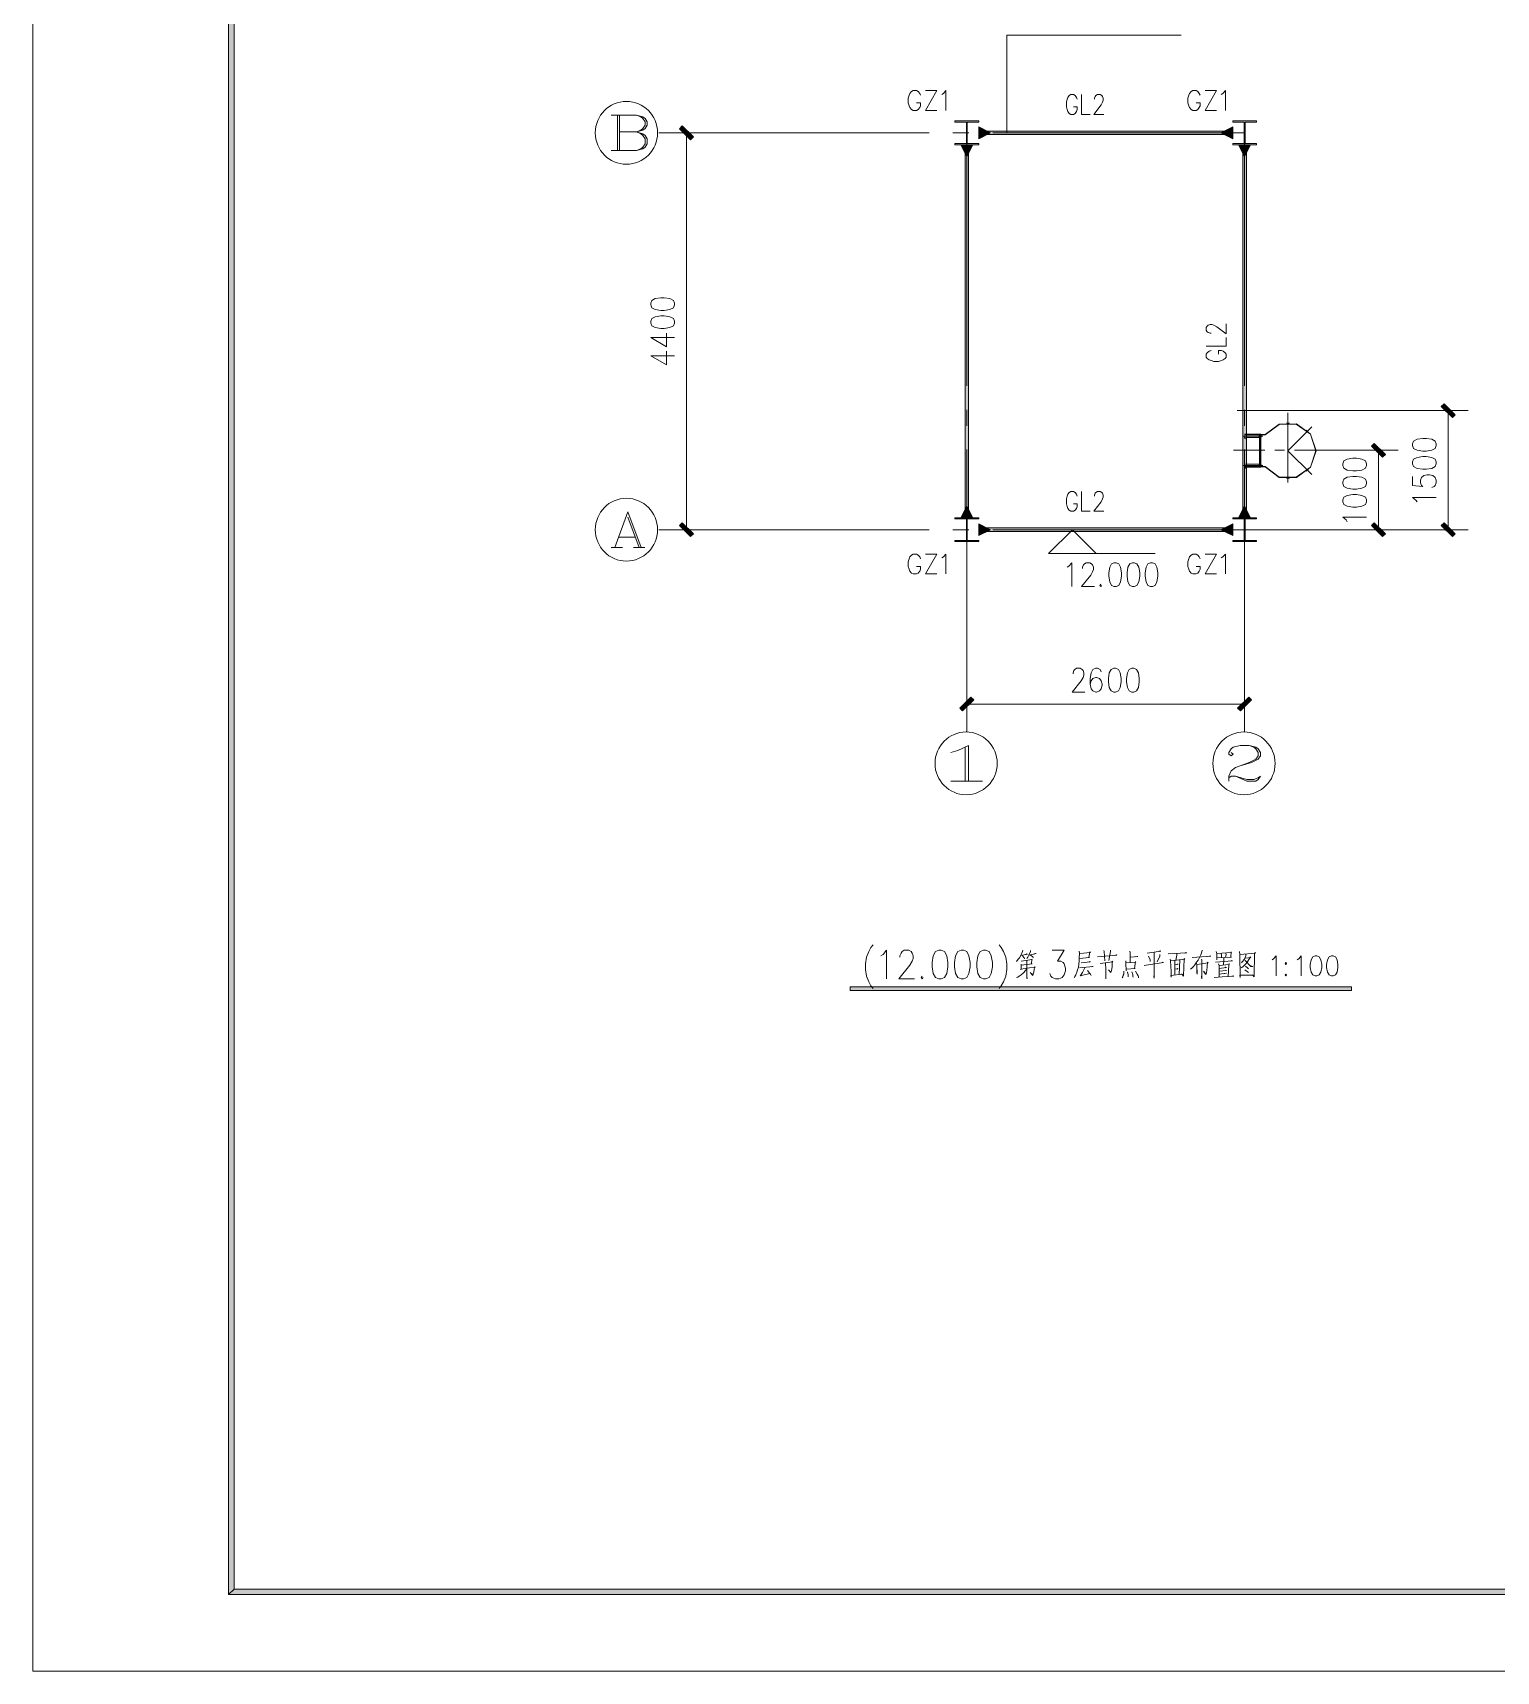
# Model space of a CAD drawing. Header units: millimetres. Extents: x 0 to 586, y 0 to 414.
# Drawn here: x 0 to 181.8, y 0 to 203.5 of the extents above; entities that cross this region are included whole.
import ezdxf

# ---------------------------------------------------------------- set-up
doc = ezdxf.new("R2010")
doc.units = ezdxf.units.MM

msp = doc.modelspace()

# ---------------------------------------------------------------- hatches: boundary and pattern name
h = msp.add_hatch(color=0)
h.dxf.hatch_style = 2
h.paths.add_polyline_path([(24.302861, 404.569083), (24.994306, 403.877639), (24.994306, 10.205861), (24.302861, 9.514417)])
h = msp.add_hatch(color=0)
h.dxf.hatch_style = 2
h.paths.add_polyline_path([(82.045528, 190.581139), (81.696278, 190.231889), (80.316917, 191.61125), (80.662639, 191.9605)])
h = msp.add_hatch(color=0)
h.dxf.hatch_style = 2
h.paths.add_polyline_path([(117.478528, 191.8335), (117.478528, 190.355361), (118.956667, 191.096194)])
h = msp.add_hatch(color=0)
h.dxf.hatch_style = 2
h.paths.add_polyline_path([(117.478528, 190.873944), (117.478528, 191.318444), (149.027444, 191.318444), (149.027444, 190.873944)])
h = msp.add_hatch(color=0)
h.dxf.hatch_style = 2
h.paths.add_polyline_path([(149.027444, 190.355361), (149.027444, 191.8335), (147.549306, 191.096194)])
h = msp.add_hatch(color=0)
h.dxf.hatch_style = 2
h.paths.add_polyline_path([(116.737694, 189.618056), (115.259556, 189.618056), (115.996861, 188.136389)])
h = msp.add_hatch(color=0)
h.dxf.hatch_style = 2
h.paths.add_polyline_path([(116.219111, 143.277167), (115.778139, 143.277167), (115.778139, 189.618056), (116.219111, 189.618056)])
h = msp.add_hatch(color=0)
h.dxf.hatch_style = 2
h.paths.add_polyline_path([(151.246417, 189.618056), (149.76475, 189.618056), (150.505583, 188.136389)])
h = msp.add_hatch(color=0)
h.dxf.hatch_style = 2
h.paths.add_polyline_path([(150.727833, 143.277167), (150.283333, 143.277167), (150.283333, 189.618056), (150.727833, 189.618056)])
h = msp.add_hatch(color=0)
h.dxf.hatch_style = 2
h.paths.add_polyline_path([(176.657, 156.072417), (176.311278, 155.723167), (174.928389, 157.106056), (175.277639, 157.451778)])
h = msp.add_hatch(color=0)
h.dxf.hatch_style = 2
h.paths.add_polyline_path([(166.260639, 152.174222), (166.609889, 152.523472), (167.98925, 151.144111), (167.643528, 150.794861)])
h = msp.add_hatch(color=0)
h.dxf.hatch_style = 2
h.paths.add_polyline_path([(115.259556, 143.277167), (116.737694, 143.277167), (115.996861, 144.758833)])
h = msp.add_hatch(color=0)
h.dxf.hatch_style = 2
h.paths.add_polyline_path([(149.76475, 143.277167), (151.246417, 143.277167), (150.505583, 144.758833)])
h = msp.add_hatch(color=0)
h.dxf.hatch_style = 2
h.paths.add_polyline_path([(80.316917, 142.314083), (80.662639, 142.663333), (82.045528, 141.283972), (81.696278, 140.934722)])
h = msp.add_hatch(color=0)
h.dxf.hatch_style = 2
h.paths.add_polyline_path([(117.478528, 142.539861), (117.478528, 141.061722), (118.956667, 141.799028)])
h = msp.add_hatch(color=0)
h.dxf.hatch_style = 2
h.paths.add_polyline_path([(149.027444, 141.061722), (149.027444, 142.539861), (147.549306, 141.799028)])
h = msp.add_hatch(color=0)
h.dxf.hatch_style = 2
h.paths.add_polyline_path([(167.98925, 141.283972), (167.643528, 140.934722), (166.260639, 142.314083), (166.609889, 142.663333)])
h = msp.add_hatch(color=0)
h.dxf.hatch_style = 2
h.paths.add_polyline_path([(174.928389, 142.314083), (175.277639, 142.663333), (176.657, 141.283972), (176.311278, 140.934722)])
h = msp.add_hatch(color=0)
h.dxf.hatch_style = 2
h.paths.add_polyline_path([(117.478528, 141.576778), (117.478528, 142.021278), (149.027444, 142.021278), (149.027444, 141.576778)])
h = msp.add_hatch(color=0)
h.dxf.hatch_style = 2
h.paths.add_polyline_path([(116.515444, 121.009833), (116.861167, 120.660583), (115.481806, 119.281222), (115.132556, 119.626944)])
h = msp.add_hatch(color=0)
h.dxf.hatch_style = 2
h.paths.add_polyline_path([(149.990528, 119.281222), (149.641278, 119.626944), (151.020639, 121.009833), (151.369889, 120.660583)])
h = msp.add_hatch(color=0)
h.dxf.hatch_style = 2
h.paths.add_polyline_path([(101.50475, 84.578472), (101.50475, 85.022972), (163.762972, 85.022972), (163.762972, 84.578472)])
h = msp.add_hatch(color=0)
h.dxf.hatch_style = 2
h.paths.add_polyline_path([(24.302861, 9.514417), (24.994306, 10.205861), (575.429944, 10.205861), (576.117861, 9.514417)])

# ---------------------------------------------------------------- linework, layer by layer
at = {"color": 0, "lineweight": 0}
for points in [[(0, 0), (585.632278, 0), (585.632278, 414.0835), (0, 414.0835)], [(24.302861, 404.569083), (24.994306, 403.877639), (24.994306, 10.205861), (24.302861, 9.514417)], [(82.045528, 190.581139), (81.696278, 190.231889), (80.316917, 191.61125), (80.662639, 191.9605)], [(117.478528, 191.8335), (117.478528, 190.355361), (118.956667, 191.096194)], [(117.478528, 190.873944), (117.478528, 191.318444), (149.027444, 191.318444), (149.027444, 190.873944)], [(149.027444, 190.355361), (149.027444, 191.8335), (147.549306, 191.096194)], [(116.737694, 189.618056), (115.259556, 189.618056), (115.996861, 188.136389)], [(116.219111, 143.277167), (115.778139, 143.277167), (115.778139, 189.618056), (116.219111, 189.618056)], [(151.246417, 189.618056), (149.76475, 189.618056), (150.505583, 188.136389)], [(150.727833, 143.277167), (150.283333, 143.277167), (150.283333, 189.618056), (150.727833, 189.618056)], [(76.743278, 169.714333), (76.884389, 169.375667), (77.307722, 169.153417), (78.00975, 169.040528), (78.433083, 169.040528), (79.138639, 169.153417), (79.558444, 169.375667), (79.699556, 169.714333), (79.699556, 169.940111), (79.558444, 170.278778), (79.138639, 170.504556), (78.433083, 170.617444), (78.00975, 170.617444), (77.307722, 170.504556), (76.884389, 170.278778), (76.743278, 169.940111)], [(76.743278, 167.460083), (76.884389, 167.124944), (77.307722, 166.899167), (78.00975, 166.786278), (78.433083, 166.786278), (79.138639, 166.899167), (79.558444, 167.124944), (79.699556, 167.460083), (79.699556, 167.685861), (79.558444, 168.024528), (79.138639, 168.250306), (78.433083, 168.363194), (78.00975, 168.363194), (77.307722, 168.250306), (76.884389, 168.024528), (76.743278, 167.685861)], [(176.657, 156.072417), (176.311278, 155.723167), (174.928389, 157.106056), (175.277639, 157.451778)], [(150.470306, 153.246667), (150.516167, 153.359556), (150.629056, 153.405417), (150.738417, 153.359556), (150.784278, 153.246667), (150.738417, 153.133778), (150.629056, 153.087917), (150.516167, 153.133778)], [(152.283583, 153.419528), (152.329444, 153.532417), (152.442333, 153.578278), (152.551694, 153.532417), (152.597556, 153.419528), (152.551694, 153.310167), (152.442333, 153.264306), (152.329444, 153.310167)], [(171.358278, 152.237722), (171.499389, 151.899056), (171.919194, 151.673278), (172.62475, 151.560389), (173.048083, 151.560389), (173.750111, 151.673278), (174.173444, 151.899056), (174.314556, 152.237722), (174.314556, 152.4635), (174.173444, 152.798639), (173.750111, 153.024417), (173.048083, 153.137306), (172.62475, 153.137306), (171.919194, 153.024417), (171.499389, 152.798639), (171.358278, 152.4635)], [(162.690528, 149.771806), (162.831639, 149.433139), (163.251444, 149.207361), (163.957, 149.094472), (164.380333, 149.094472), (165.082361, 149.207361), (165.505694, 149.433139), (165.646806, 149.771806), (165.646806, 149.997583), (165.505694, 150.33625), (165.082361, 150.562028), (164.380333, 150.671389), (163.957, 150.671389), (163.251444, 150.562028), (162.831639, 150.33625), (162.690528, 149.997583)], [(166.260639, 152.174222), (166.609889, 152.523472), (167.98925, 151.144111), (167.643528, 150.794861)], [(171.358278, 149.983472), (171.499389, 149.644806), (171.919194, 149.419028), (172.62475, 149.306139), (173.048083, 149.306139), (173.750111, 149.419028), (174.173444, 149.644806), (174.314556, 149.983472), (174.314556, 150.20925), (174.173444, 150.547917), (173.750111, 150.770167), (173.048083, 150.883056), (172.62475, 150.883056), (171.919194, 150.770167), (171.499389, 150.547917), (171.358278, 150.20925)], [(150.470306, 149.620111), (150.516167, 149.729472), (150.629056, 149.775333), (150.738417, 149.729472), (150.784278, 149.620111), (150.738417, 149.507222), (150.629056, 149.461361), (150.516167, 149.507222)], [(152.283583, 149.792972), (152.329444, 149.902333), (152.442333, 149.951722), (152.551694, 149.902333), (152.597556, 149.792972), (152.551694, 149.680083), (152.442333, 149.634222), (152.329444, 149.680083)], [(162.690528, 147.517556), (162.831639, 147.178889), (163.251444, 146.953111), (163.957, 146.84375), (164.380333, 146.84375), (165.082361, 146.953111), (165.505694, 147.178889), (165.646806, 147.517556), (165.646806, 147.743333), (165.505694, 148.082), (165.082361, 148.307778), (164.380333, 148.420667), (163.957, 148.420667), (163.251444, 148.307778), (162.831639, 148.082), (162.690528, 147.743333)], [(115.259556, 143.277167), (116.737694, 143.277167), (115.996861, 144.758833)], [(149.76475, 143.277167), (151.246417, 143.277167), (150.505583, 144.758833)], [(162.690528, 145.263306), (162.831639, 144.928167), (163.251444, 144.702389), (163.957, 144.5895), (164.380333, 144.5895), (165.082361, 144.702389), (165.505694, 144.928167), (165.646806, 145.263306), (165.646806, 145.489083), (165.505694, 145.82775), (165.082361, 146.053528), (164.380333, 146.166417), (163.957, 146.166417), (163.251444, 146.053528), (162.831639, 145.82775), (162.690528, 145.489083)], [(80.316917, 142.314083), (80.662639, 142.663333), (82.045528, 141.283972), (81.696278, 140.934722)], [(117.478528, 142.539861), (117.478528, 141.061722), (118.956667, 141.799028)], [(149.027444, 141.061722), (149.027444, 142.539861), (147.549306, 141.799028)], [(167.98925, 141.283972), (167.643528, 140.934722), (166.260639, 142.314083), (166.609889, 142.663333)], [(174.928389, 142.314083), (175.277639, 142.663333), (176.657, 141.283972), (176.311278, 140.934722)], [(117.478528, 141.576778), (117.478528, 142.021278), (149.027444, 142.021278), (149.027444, 141.576778)], [(134.323667, 137.69975), (133.985, 137.558639), (133.759222, 137.135306), (133.646333, 136.42975), (133.646333, 136.009944), (133.759222, 135.304389), (133.985, 134.881056), (134.323667, 134.739944), (134.549444, 134.739944), (134.888111, 134.881056), (135.110361, 135.304389), (135.22325, 136.009944), (135.22325, 136.42975), (135.110361, 137.135306), (134.888111, 137.558639), (134.549444, 137.69975)], [(136.577917, 137.69975), (136.23925, 137.558639), (136.013472, 137.135306), (135.900583, 136.42975), (135.900583, 136.009944), (136.013472, 135.304389), (136.23925, 134.881056), (136.577917, 134.739944), (136.803694, 134.739944), (137.138833, 134.881056), (137.364611, 135.304389), (137.4775, 136.009944), (137.4775, 136.42975), (137.364611, 137.135306), (137.138833, 137.558639), (136.803694, 137.69975)], [(138.828639, 137.69975), (138.4935, 137.558639), (138.267722, 137.135306), (138.154833, 136.42975), (138.154833, 136.009944), (138.267722, 135.304389), (138.4935, 134.881056), (138.828639, 134.739944), (139.054417, 134.739944), (139.393083, 134.881056), (139.618861, 135.304389), (139.73175, 136.009944), (139.73175, 136.42975), (139.618861, 137.135306), (139.393083, 137.558639), (139.054417, 137.69975)], [(134.267222, 124.579944), (133.928556, 124.438833), (133.702778, 124.019028), (133.589889, 123.313472), (133.589889, 122.890139), (133.702778, 122.188111), (133.928556, 121.764778), (134.267222, 121.623667), (134.489472, 121.623667), (134.828139, 121.764778), (135.053917, 122.188111), (135.166806, 122.890139), (135.166806, 123.313472), (135.053917, 124.019028), (134.828139, 124.438833), (134.489472, 124.579944)], [(136.517944, 124.579944), (136.182806, 124.438833), (135.957028, 124.019028), (135.844139, 123.313472), (135.844139, 122.890139), (135.957028, 122.188111), (136.182806, 121.764778), (136.517944, 121.623667), (136.743722, 121.623667), (137.082389, 121.764778), (137.308167, 122.188111), (137.421056, 122.890139), (137.421056, 123.313472), (137.308167, 124.019028), (137.082389, 124.438833), (136.743722, 124.579944)], [(116.515444, 121.009833), (116.861167, 120.660583), (115.481806, 119.281222), (115.132556, 119.626944)], [(149.990528, 119.281222), (149.641278, 119.626944), (151.020639, 121.009833), (151.369889, 120.660583)], [(112.532583, 89.552639), (112.119833, 89.383306), (111.841139, 88.871778), (111.703556, 88.025111), (111.703556, 87.517111), (111.841139, 86.666917), (112.119833, 86.158917), (112.532583, 85.989583), (112.811278, 85.989583), (113.224028, 86.158917), (113.502722, 86.666917), (113.640306, 87.517111), (113.640306, 88.025111), (113.502722, 88.871778), (113.224028, 89.383306), (112.811278, 89.552639)], [(115.301889, 89.552639), (114.885611, 89.383306), (114.610444, 88.871778), (114.469333, 88.025111), (114.469333, 87.517111), (114.610444, 86.666917), (114.885611, 86.158917), (115.301889, 85.989583), (115.577056, 85.989583), (115.993333, 86.158917), (116.2685, 86.666917), (116.406083, 87.517111), (116.406083, 88.025111), (116.2685, 88.871778), (115.993333, 89.383306), (115.577056, 89.552639)], [(118.067667, 89.552639), (117.651389, 89.383306), (117.376222, 88.871778), (117.238639, 88.025111), (117.238639, 87.517111), (117.376222, 86.666917), (117.651389, 86.158917), (118.067667, 85.989583), (118.342833, 85.989583), (118.759111, 86.158917), (119.037806, 86.666917), (119.175389, 87.517111), (119.175389, 88.025111), (119.037806, 88.871778), (118.759111, 89.383306), (118.342833, 89.552639)], [(155.624389, 88.032167), (155.525611, 87.912222), (155.624389, 87.792278), (155.726694, 87.912222)], [(159.268583, 88.861194), (158.965194, 88.744778), (158.760583, 88.388472), (158.661806, 87.792278), (158.661806, 87.435972), (158.760583, 86.843306), (158.965194, 86.487), (159.268583, 86.370583), (159.469667, 86.370583), (159.773056, 86.487), (159.977667, 86.843306), (160.076444, 87.435972), (160.076444, 87.792278), (159.977667, 88.388472), (159.773056, 88.744778), (159.469667, 88.861194)], [(161.29, 88.861194), (160.986611, 88.744778), (160.785528, 88.388472), (160.683222, 87.792278), (160.683222, 87.435972), (160.785528, 86.843306), (160.986611, 86.487), (161.29, 86.370583), (161.494611, 86.370583), (161.798, 86.487), (161.999083, 86.843306), (162.101389, 87.435972), (162.101389, 87.792278), (161.999083, 88.388472), (161.798, 88.744778), (161.494611, 88.861194)], [(155.624389, 86.606944), (155.525611, 86.487), (155.624389, 86.370583), (155.726694, 86.487)], [(101.50475, 84.578472), (101.50475, 85.022972), (163.762972, 85.022972), (163.762972, 84.578472)], [(24.302861, 9.514417), (24.994306, 10.205861), (575.429944, 10.205861), (576.117861, 9.514417)]]:
    msp.add_lwpolyline(points, close=True, dxfattribs=at)
for points in [[(120.988667, 203.210583), (142.628056, 203.210583)], [(120.988667, 203.210583), (120.988667, 191.096194)], [(110.257167, 195.759917), (110.154861, 195.99275), (109.953778, 196.229111), (109.752694, 196.345528), (109.347, 196.345528), (109.142389, 196.229111), (108.941306, 195.99275), (108.839, 195.759917), (108.740222, 195.407139), (108.740222, 194.818), (108.839, 194.46875), (108.941306, 194.232389), (109.142389, 193.999556), (109.347, 193.879611), (109.752694, 193.879611), (109.953778, 193.999556), (110.154861, 194.232389), (110.257167, 194.46875), (110.257167, 194.818), (109.752694, 194.818)], [(110.863944, 196.345528), (112.282111, 196.345528), (110.863944, 193.879611), (112.282111, 193.879611)], [(112.892417, 195.876333), (113.0935, 195.99275), (113.396889, 196.345528), (113.396889, 193.879611)], [(129.716389, 195.266028), (129.624667, 195.498861), (129.448278, 195.735222), (129.268361, 195.851639), (128.908528, 195.851639), (128.728611, 195.735222), (128.552222, 195.498861), (128.4605, 195.266028), (128.372306, 194.91325), (128.372306, 194.327639), (128.4605, 193.974861), (128.552222, 193.7385), (128.728611, 193.505667), (128.908528, 193.38925), (129.268361, 193.38925), (129.448278, 193.505667), (129.624667, 193.7385), (129.716389, 193.974861), (129.716389, 194.327639), (129.268361, 194.327639)], [(130.252611, 195.851639), (130.252611, 193.38925), (131.328583, 193.38925)], [(131.864806, 195.266028), (131.864806, 195.382444), (131.956528, 195.618806), (132.044722, 195.735222), (132.224639, 195.851639), (132.580944, 195.851639), (132.760861, 195.735222), (132.852583, 195.618806), (132.940778, 195.382444), (132.940778, 195.149611), (132.852583, 194.91325), (132.672667, 194.560472), (131.776611, 193.38925), (133.028972, 193.38925)], [(144.981083, 195.759917), (144.878778, 195.99275), (144.677694, 196.229111), (144.473083, 196.345528), (144.067389, 196.345528), (143.866306, 196.229111), (143.665222, 195.99275), (143.562917, 195.759917), (143.460611, 195.407139), (143.460611, 194.818), (143.562917, 194.46875), (143.665222, 194.232389), (143.866306, 193.999556), (144.067389, 193.879611), (144.473083, 193.879611), (144.677694, 193.999556), (144.878778, 194.232389), (144.981083, 194.46875), (144.981083, 194.818), (144.473083, 194.818)], [(145.587861, 196.345528), (147.006028, 196.345528), (145.587861, 193.879611), (147.006028, 193.879611)], [(147.612806, 195.876333), (147.817417, 195.99275), (148.120806, 196.345528), (148.120806, 193.879611)], [(71.832611, 193.304583), (74.986444, 193.304583), (75.776667, 193.092917), (76.037722, 192.884778), (76.302306, 192.461444), (76.302306, 192.041639), (76.037722, 191.621833), (75.776667, 191.410167), (74.986444, 191.202028)], [(72.622833, 188.887806), (72.622833, 193.304583)], [(72.883889, 193.304583), (72.883889, 188.887806)], [(74.986444, 193.304583), (75.512083, 193.092917), (75.776667, 192.884778), (76.037722, 192.461444), (76.037722, 192.041639), (75.776667, 191.621833), (75.512083, 191.410167), (74.986444, 191.202028)], [(117.478528, 192.574333), (114.518722, 192.574333)], [(114.518722, 192.574333), (114.518722, 192.426167)], [(114.518722, 192.426167), (115.947472, 192.426167)], [(115.947472, 192.426167), (115.947472, 189.766222)], [(116.04625, 192.426167), (117.478528, 192.426167)], [(116.04625, 189.766222), (116.04625, 192.426167)], [(117.478528, 192.426167), (117.478528, 192.574333)], [(151.983722, 192.574333), (149.027444, 192.574333)], [(149.027444, 192.574333), (149.027444, 192.426167)], [(149.027444, 192.426167), (150.456194, 192.426167)], [(150.456194, 192.426167), (150.456194, 189.766222)], [(150.554972, 192.426167), (151.983722, 192.426167)], [(150.554972, 189.766222), (150.554972, 192.426167)], [(151.983722, 192.426167), (151.983722, 192.574333)], [(72.883889, 191.202028), (74.986444, 191.202028), (75.776667, 190.990361), (76.037722, 190.778694), (76.302306, 190.358889), (76.302306, 189.727417), (76.037722, 189.307611), (75.776667, 189.095944), (74.986444, 188.887806), (71.832611, 188.887806)], [(74.986444, 191.202028), (75.512083, 190.990361), (75.776667, 190.778694), (76.037722, 190.358889), (76.037722, 189.727417), (75.776667, 189.307611), (75.512083, 189.095944), (74.986444, 188.887806)], [(77.748694, 191.096194), (106.14025, 191.096194)], [(89.859556, 191.096194), (78.715306, 191.096194)], [(80.038222, 191.096194), (111.329611, 191.096194)], [(81.181222, 141.809611), (81.181222, 191.085611)], [(82.034944, 191.096194), (82.01025, 191.096194)], [(82.034944, 191.096194), (89.898361, 191.096194)], [(114.285889, 191.096194), (116.257917, 191.096194)], [(114.518722, 189.766222), (114.518722, 189.618056)], [(114.518722, 189.766222), (115.947472, 189.766222)], [(114.518722, 189.618056), (117.478528, 189.618056)], [(115.996861, 159.649583), (115.996861, 191.096194)], [(116.04625, 189.766222), (117.478528, 189.766222)], [(117.478528, 189.618056), (117.478528, 189.766222)], [(119.214194, 191.096194), (150.505583, 191.096194)], [(149.027444, 189.766222), (149.027444, 189.618056)], [(149.027444, 189.766222), (150.456194, 189.766222)], [(149.027444, 189.618056), (151.983722, 189.618056)], [(150.505583, 159.649583), (150.505583, 191.096194)], [(150.554972, 189.766222), (151.983722, 189.766222)], [(151.983722, 189.618056), (151.983722, 189.766222)], [(146.33575, 166.204194), (146.219333, 166.204194), (145.982972, 166.295917), (145.866556, 166.384111), (145.746611, 166.564028), (145.746611, 166.920333), (145.866556, 167.10025), (145.982972, 167.191972), (146.219333, 167.280167), (146.452167, 167.280167), (146.688528, 167.191972), (147.037778, 167.012056), (148.212528, 166.116), (148.212528, 167.368361)], [(76.743278, 165.657389), (78.715306, 164.532028), (78.715306, 166.221833)], [(76.743278, 165.657389), (79.699556, 165.657389)], [(145.746611, 164.592), (148.212528, 164.592), (148.212528, 165.667972)], [(76.743278, 163.406667), (78.715306, 162.277778), (78.715306, 163.967583)], [(76.743278, 163.406667), (79.699556, 163.406667)], [(146.33575, 164.055778), (146.099389, 163.964056), (145.866556, 163.787667), (145.746611, 163.60775), (145.746611, 163.247917), (145.866556, 163.068), (146.099389, 162.891611), (146.33575, 162.799889), (146.688528, 162.711694), (147.274139, 162.711694), (147.626917, 162.799889), (147.85975, 162.891611), (148.096111, 163.068), (148.212528, 163.247917), (148.212528, 163.60775), (148.096111, 163.787667), (147.85975, 163.964056), (147.626917, 164.055778), (147.274139, 164.055778), (147.274139, 163.60775)], [(115.996861, 154.71775), (115.996861, 156.689778)], [(149.567194, 156.587472), (178.258611, 156.587472)], [(150.505583, 154.71775), (150.505583, 156.689778)], [(153.038528, 149.595417), (154.777722, 148.297194), (156.947306, 148.279556), (158.707667, 149.546028), (159.381472, 151.60625), (158.707667, 153.666472), (156.947306, 154.932944), (154.777722, 154.915306), (153.038528, 153.617083)], [(153.059694, 149.634222), (154.777722, 148.339528), (156.926139, 148.314833), (158.672389, 149.563667), (159.342667, 151.60625), (158.672389, 153.648833), (156.926139, 154.897667), (154.777722, 154.872972), (153.059694, 153.578278)], [(155.744333, 155.052889), (155.744333, 155.014083)], [(156.040667, 155.014083), (155.744333, 155.014083)], [(155.8925, 156.308778), (155.8925, 147.676306)], [(156.040667, 155.052889), (156.040667, 155.014083)], [(175.792694, 156.580417), (175.792694, 141.809611)], [(152.766889, 153.419528), (150.318611, 153.419528)], [(152.530528, 153.655889), (150.470306, 153.655889)], [(152.442333, 153.578278), (150.470306, 153.578278)], [(152.442333, 153.264306), (150.629056, 153.264306)], [(152.530528, 153.617083), (152.325917, 153.617083)], [(152.325917, 153.578278), (152.325917, 153.617083)], [(153.059694, 153.578278), (152.325917, 153.578278)], [(152.354139, 153.289), (152.354139, 149.9235)], [(152.442333, 153.578278), (152.442333, 149.634222)], [(152.530528, 153.655889), (152.530528, 153.578278)], [(153.038528, 153.617083), (152.530528, 153.617083)], [(152.530528, 153.289), (152.530528, 149.9235)], [(158.852306, 154.566056), (155.8925, 151.60625)], [(158.224361, 154.149778), (158.196139, 154.121556)], [(158.407806, 153.913417), (158.196139, 154.121556)], [(158.436028, 153.938111), (158.407806, 153.913417)], [(115.996861, 120.314861), (115.996861, 151.761472)], [(153.00325, 151.659167), (149.119167, 151.659167)], [(150.505583, 120.314861), (150.505583, 151.761472)], [(155.469167, 151.659167), (154.237972, 151.659167)], [(158.852306, 148.646444), (155.8925, 151.60625)], [(160.584444, 151.659167), (156.700361, 151.659167)], [(159.300333, 151.458083), (159.300333, 151.754417)], [(159.339139, 151.754417), (159.300333, 151.754417)], [(159.339139, 151.458083), (159.300333, 151.458083)], [(160.584444, 151.659167), (169.590861, 151.659167)], [(167.124944, 151.66975), (167.124944, 151.680333)], [(167.124944, 141.799028), (167.124944, 151.659167)], [(152.766889, 149.792972), (150.318611, 149.792972)], [(152.442333, 149.634222), (150.470306, 149.634222)], [(152.530528, 149.556611), (150.470306, 149.556611)], [(152.442333, 149.951722), (150.629056, 149.951722)], [(153.059694, 149.634222), (152.325917, 149.634222)], [(152.325917, 149.634222), (152.325917, 149.595417)], [(152.530528, 149.595417), (152.325917, 149.595417)], [(153.038528, 149.595417), (152.442333, 149.595417)], [(152.530528, 149.556611), (152.530528, 149.634222)], [(158.196139, 149.090944), (158.407806, 149.302611)], [(158.224361, 149.062722), (158.196139, 149.090944)], [(158.436028, 149.274389), (158.407806, 149.302611)], [(171.358278, 148.406556), (171.358278, 147.277667), (172.62475, 147.164778), (172.483639, 147.277667), (172.342528, 147.616333), (172.342528, 147.955), (172.483639, 148.293667), (172.765861, 148.519444), (173.189194, 148.632333), (173.471417, 148.632333), (173.891222, 148.519444), (174.173444, 148.293667), (174.314556, 147.955), (174.314556, 147.616333), (174.173444, 147.277667), (174.032333, 147.164778), (173.750111, 147.051889)], [(129.716389, 145.968861), (129.624667, 146.205222), (129.448278, 146.438056), (129.268361, 146.558), (128.908528, 146.558), (128.728611, 146.438056), (128.552222, 146.205222), (128.4605, 145.968861), (128.372306, 145.619611), (128.372306, 145.030472), (128.4605, 144.677694), (128.552222, 144.444861), (128.728611, 144.2085), (128.908528, 144.092083), (129.268361, 144.092083), (129.448278, 144.2085), (129.624667, 144.444861), (129.716389, 144.677694), (129.716389, 145.030472), (129.268361, 145.030472)], [(130.252611, 146.558), (130.252611, 144.092083), (131.328583, 144.092083)], [(131.864806, 145.968861), (131.864806, 146.088806), (131.956528, 146.321639), (132.044722, 146.438056), (132.224639, 146.558), (132.580944, 146.558), (132.760861, 146.438056), (132.852583, 146.321639), (132.940778, 146.088806), (132.940778, 145.852444), (132.852583, 145.619611), (132.672667, 145.266833), (131.776611, 144.092083), (133.028972, 144.092083)], [(155.744333, 148.159611), (155.744333, 148.198417)], [(155.744333, 148.198417), (156.040667, 148.198417)], [(156.040667, 148.159611), (156.040667, 148.198417)], [(171.919194, 145.249194), (171.781611, 145.474972), (171.358278, 145.813639), (174.314556, 145.813639)], [(73.921056, 144.007417), (72.298278, 139.590639)], [(73.921056, 144.007417), (75.543833, 139.590639)], [(73.921056, 143.375944), (75.311, 139.590639)], [(117.478528, 143.277167), (114.518722, 143.277167)], [(114.518722, 143.277167), (114.518722, 143.132528)], [(114.518722, 143.132528), (115.947472, 143.132528)], [(115.947472, 143.132528), (115.947472, 140.469056)], [(116.04625, 143.132528), (117.478528, 143.132528)], [(116.04625, 140.469056), (116.04625, 143.132528)], [(117.478528, 143.132528), (117.478528, 143.277167)], [(151.983722, 143.277167), (149.027444, 143.277167)], [(149.027444, 143.277167), (149.027444, 143.132528)], [(149.027444, 143.132528), (150.456194, 143.132528)], [(150.456194, 143.132528), (150.456194, 140.469056)], [(150.554972, 143.132528), (151.983722, 143.132528)], [(150.554972, 140.469056), (150.554972, 143.132528)], [(151.983722, 143.132528), (151.983722, 143.277167)], [(163.251444, 142.786806), (163.110333, 143.012583), (162.690528, 143.347722), (165.646806, 143.347722)], [(72.760417, 140.853583), (74.848861, 140.853583)], [(77.748694, 141.799028), (106.14025, 141.799028)], [(89.859556, 141.799028), (78.715306, 141.799028)], [(80.038222, 141.799028), (111.329611, 141.799028)], [(82.034944, 141.799028), (89.898361, 141.799028)], [(82.034944, 141.799028), (89.898361, 141.799028)], [(114.285889, 141.799028), (116.257917, 141.799028)], [(114.518722, 140.469056), (114.518722, 140.320889)], [(114.518722, 140.469056), (115.947472, 140.469056)], [(116.04625, 140.469056), (117.478528, 140.469056)], [(117.478528, 140.320889), (117.478528, 140.469056)], [(119.214194, 141.799028), (150.505583, 141.799028)], [(126.167444, 138.84275), (129.123722, 141.799028)], [(129.123722, 141.799028), (132.083528, 138.84275)], [(149.027444, 140.469056), (149.027444, 140.320889)], [(149.027444, 140.469056), (150.456194, 140.469056)], [(149.821194, 141.799028), (169.590861, 141.799028)], [(150.554972, 140.469056), (151.983722, 140.469056)], [(151.983722, 140.320889), (151.983722, 140.469056)], [(159.706028, 141.799028), (178.258611, 141.799028)], [(71.832611, 139.590639), (73.226083, 139.590639)], [(74.616028, 139.590639), (76.0095, 139.590639)], [(110.257167, 138.179528), (110.154861, 138.415889), (109.953778, 138.648722), (109.752694, 138.768667), (109.347, 138.768667), (109.142389, 138.648722), (108.941306, 138.415889), (108.839, 138.179528), (108.740222, 137.82675), (108.740222, 137.241139), (108.839, 136.888361), (108.941306, 136.655528), (109.142389, 136.419167), (109.347, 136.30275), (109.752694, 136.30275), (109.953778, 136.419167), (110.154861, 136.655528), (110.257167, 136.888361), (110.257167, 137.241139), (109.752694, 137.241139)], [(110.863944, 138.768667), (112.282111, 138.768667), (110.863944, 136.30275), (112.282111, 136.30275)], [(112.892417, 138.295944), (113.0935, 138.415889), (113.396889, 138.768667), (113.396889, 136.30275)], [(114.518722, 140.320889), (117.478528, 140.320889)], [(132.083528, 138.84275), (126.167444, 138.84275)], [(129.123722, 138.84275), (139.396611, 138.84275)], [(144.981083, 138.179528), (144.878778, 138.415889), (144.677694, 138.648722), (144.473083, 138.768667), (144.067389, 138.768667), (143.866306, 138.648722), (143.665222, 138.415889), (143.562917, 138.179528), (143.460611, 137.82675), (143.460611, 137.241139), (143.562917, 136.888361), (143.665222, 136.655528), (143.866306, 136.419167), (144.067389, 136.30275), (144.473083, 136.30275), (144.677694, 136.419167), (144.878778, 136.655528), (144.981083, 136.888361), (144.981083, 137.241139), (144.473083, 137.241139)], [(145.587861, 138.768667), (147.006028, 138.768667), (145.587861, 136.30275), (147.006028, 136.30275)], [(147.612806, 138.295944), (147.817417, 138.415889), (148.120806, 138.768667), (148.120806, 136.30275)], [(149.027444, 140.320889), (151.983722, 140.320889)], [(128.464028, 137.135306), (128.689806, 137.276417), (129.028472, 137.69975), (129.028472, 134.739944)], [(130.379611, 136.994194), (130.379611, 137.135306), (130.4925, 137.417528), (130.605389, 137.558639), (130.831167, 137.69975), (131.279194, 137.69975), (131.504972, 137.558639), (131.617861, 137.417528), (131.73075, 137.135306), (131.73075, 136.853083), (131.617861, 136.570861), (131.392083, 136.151056), (130.266722, 134.739944), (131.843639, 134.739944)], [(132.633861, 135.022167), (132.520972, 134.881056), (132.633861, 134.739944), (132.74675, 134.881056)], [(115.996861, 127.560917), (115.996861, 117.679611)], [(115.996861, 116.716528), (115.996861, 127.560917)], [(150.505583, 116.716528), (150.505583, 127.560917)], [(150.505583, 127.560917), (150.505583, 117.679611)], [(129.194278, 123.877917), (129.194278, 124.019028), (129.307167, 124.297722), (129.420056, 124.438833), (129.645833, 124.579944), (130.097389, 124.579944), (130.323167, 124.438833), (130.436056, 124.297722), (130.548944, 124.019028), (130.548944, 123.736806), (130.436056, 123.454583), (130.210278, 123.03125), (129.081389, 121.623667), (130.661833, 121.623667)], [(132.686778, 124.156611), (132.577417, 124.438833), (132.23875, 124.579944), (132.012972, 124.579944), (131.674306, 124.438833), (131.448528, 124.019028), (131.335639, 123.313472), (131.335639, 122.607917), (131.448528, 122.047), (131.674306, 121.764778), (132.012972, 121.623667), (132.125861, 121.623667), (132.464528, 121.764778), (132.686778, 122.047), (132.799667, 122.466806), (132.799667, 122.607917), (132.686778, 123.03125), (132.464528, 123.313472), (132.125861, 123.454583), (132.012972, 123.454583), (131.674306, 123.313472), (131.448528, 123.03125), (131.335639, 122.607917)], [(150.495, 120.145528), (116.007444, 120.145528)], [(114.024833, 114.14125), (114.90325, 114.352917), (116.219111, 114.980861), (116.219111, 110.564083)], [(115.778139, 114.772722), (115.778139, 110.564083)], [(148.815778, 114.14125), (149.098, 113.929583), (148.815778, 113.721444), (148.533556, 113.929583), (148.533556, 114.14125), (148.815778, 114.561056), (149.098, 114.772722), (149.941139, 114.980861), (151.070028, 114.980861), (151.913167, 114.772722), (152.195389, 114.561056), (152.477611, 114.14125), (152.477611, 113.721444), (152.195389, 113.298111), (151.348722, 112.878306), (149.941139, 112.4585), (149.380222, 112.246833), (148.815778, 111.827028), (148.533556, 111.195556), (148.533556, 110.564083)], [(151.070028, 114.980861), (151.630944, 114.772722), (151.913167, 114.561056), (152.195389, 114.14125), (152.195389, 113.721444), (151.913167, 113.298111), (151.070028, 112.878306), (149.941139, 112.4585)], [(114.024833, 110.564083), (117.968889, 110.564083)], [(148.533556, 110.987417), (148.815778, 111.195556), (149.380222, 111.195556), (150.787806, 110.77575), (151.630944, 110.77575), (152.195389, 110.987417), (152.477611, 111.195556)], [(149.380222, 111.195556), (150.787806, 110.564083), (151.913167, 110.564083), (152.195389, 110.77575), (152.477611, 111.195556)], [(104.369306, 90.229972), (104.094139, 89.891306), (103.815444, 89.383306), (103.540278, 88.702444), (103.402694, 87.855778), (103.402694, 87.178444), (103.540278, 86.32825), (103.815444, 85.650917), (104.094139, 85.142917), (104.369306, 84.80425)], [(105.339444, 88.871778), (105.614611, 89.041111), (106.030889, 89.552639), (106.030889, 85.989583)], [(107.692472, 88.702444), (107.692472, 88.871778), (107.830056, 89.213972), (107.967639, 89.383306), (108.242806, 89.552639), (108.796667, 89.552639), (109.075361, 89.383306), (109.212944, 89.213972), (109.350528, 88.871778), (109.350528, 88.533111), (109.212944, 88.194444), (108.937778, 87.686444), (107.551361, 85.989583), (109.488111, 85.989583)], [(120.004417, 90.229972), (120.279583, 89.891306), (120.558278, 89.383306), (120.833444, 88.702444), (120.974556, 87.855778), (120.974556, 87.178444), (120.833444, 86.32825), (120.558278, 85.650917), (120.279583, 85.142917), (120.004417, 84.80425)], [(122.946583, 89.552639), (122.925417, 89.383306), (122.696111, 88.907056), (122.537361, 88.624833), (122.399778, 88.430806), (122.191639, 88.176806)], [(126.58725, 89.552639), (128.11125, 89.552639), (127.278694, 88.194444), (127.694972, 88.194444), (127.970139, 88.025111), (128.11125, 87.855778), (128.248833, 87.347778), (128.248833, 87.009111), (128.11125, 86.497583), (127.832556, 86.158917), (127.416278, 85.989583), (127.003528, 85.989583), (126.58725, 86.158917), (126.449667, 86.32825), (126.312083, 86.666917)], [(133.836833, 89.552639), (133.858, 89.411528), (133.653389, 88.289694)], [(145.228028, 89.552639), (145.206861, 89.355083), (145.069278, 88.991722), (144.910528, 88.653056), (144.74825, 88.346139), (144.543639, 88.063917), (144.339028, 87.757), (144.130889, 87.503), (143.947444, 87.337194), (143.788694, 87.196083)], [(122.766667, 88.205028), (124.138972, 88.402583), (124.093111, 88.430806), (124.04725, 87.869889), (124.114278, 87.869889), (122.766667, 87.700556), (122.741972, 87.841667), (122.766667, 87.700556), (122.766667, 87.224306), (122.720806, 87.139639), (122.696111, 87.196083), (123.772083, 87.393639), (124.502333, 87.474778), (124.435306, 87.559444), (124.368278, 87.224306), (124.322417, 86.832722), (124.251861, 86.578722), (124.184833, 86.409389), (123.884972, 86.776278), (124.206, 86.494056)], [(122.720806, 88.907056), (123.521611, 89.076389), (123.451056, 89.104611), (123.313472, 89.048167)], [(122.925417, 88.878833), (123.130028, 88.596611), (123.154722, 88.48725)], [(123.451056, 88.261472), (123.47575, 86.300028), (123.496917, 85.989583), (123.451056, 86.130694), (123.47575, 86.381167)], [(123.930833, 89.524417), (123.909667, 89.411528), (123.726222, 88.935278), (123.588639, 88.7095), (123.47575, 88.515472)], [(123.747389, 88.935278), (124.61875, 89.157528), (124.527028, 89.157528), (124.368278, 89.104611)], [(123.909667, 88.9635), (124.206, 88.737722), (124.251861, 88.596611)], [(129.970389, 89.43975), (130.01625, 89.157528), (129.970389, 88.624833), (129.949222, 88.205028), (129.924528, 87.841667), (129.8575, 87.474778), (129.765778, 87.139639), (129.649361, 86.832722), (129.536472, 86.522278), (129.420056, 86.300028), (129.328333, 86.130694)], [(130.037417, 89.157528), (131.367389, 89.270417), (131.275667, 89.355083), (131.138083, 88.653056), (131.250972, 88.653056), (129.995083, 88.543694)], [(130.01625, 87.393639), (131.709583, 87.531222), (131.593167, 87.559444), (131.459111, 87.503)], [(130.220861, 88.007472), (131.342694, 88.120361), (131.275667, 88.148583), (131.15925, 88.092139)], [(134.362472, 88.907056), (134.591778, 88.991722), (134.637639, 88.9635), (132.235222, 88.737722)], [(132.577417, 87.898111), (134.133167, 88.120361), (134.066139, 88.205028), (134.066139, 88.120361), (134.041444, 87.503), (133.974417, 87.02675), (133.903861, 86.776278), (133.882694, 86.776278), (133.586361, 87.111417), (133.903861, 86.8045)], [(133.036028, 89.524417), (133.081889, 89.411528), (133.12775, 88.23325)], [(133.240639, 87.954556), (133.2865, 87.224306), (133.2865, 86.635167), (133.2865, 86.130694), (133.2865, 85.989583), (133.265333, 86.130694), (133.2865, 86.437611)], [(135.734778, 88.261472), (135.734778, 88.205028), (135.759472, 87.954556), (135.805333, 86.998528), (135.780639, 87.224306), (136.902472, 87.28075), (136.831917, 87.28075), (136.948333, 88.148583), (136.994194, 88.092139), (135.780639, 88.007472)], [(136.260417, 89.43975), (136.306278, 89.242194), (136.306278, 88.063917)], [(136.330972, 88.681278), (137.2235, 88.765944), (137.152944, 88.794167), (137.015361, 88.737722)], [(138.045472, 87.672333), (140.447889, 88.035694), (140.335, 88.063917), (140.172722, 87.982778)], [(138.387667, 89.18575), (140.105694, 89.43975), (140.035139, 89.467972), (139.876389, 89.411528)], [(138.549944, 88.822389), (138.754556, 88.374361), (138.77925, 88.176806)], [(139.259028, 89.298639), (139.280194, 86.5505), (139.259028, 86.102472), (139.234333, 86.300028), (139.259028, 86.522278)], [(139.968111, 89.019944), (139.968111, 88.822389), (139.625917, 88.120361)], [(140.998222, 89.104611), (143.308917, 89.242194), (143.217194, 89.298639), (143.009056, 89.213972)], [(141.273389, 88.459028), (141.31925, 88.23325), (141.365111, 86.913861), (141.386278, 86.215361), (141.340417, 86.437611), (142.691556, 86.578722), (142.621, 86.606944), (142.508111, 86.5505)], [(142.712722, 86.578722), (142.896167, 86.32825), (142.917333, 86.465833), (142.963194, 87.393639), (143.009056, 88.515472), (143.079611, 88.459028), (142.0495, 88.346139), (141.31925, 88.261472)], [(141.820194, 88.289694), (141.820194, 86.522278)], [(141.844889, 87.728778), (142.254111, 87.813444), (142.187083, 87.841667), (142.120056, 87.785222)], [(142.095361, 89.129306), (142.095361, 88.935278), (141.957778, 88.346139)], [(142.46225, 88.346139), (142.391694, 86.5505)], [(143.993306, 88.653056), (146.304, 88.822389), (146.120556, 88.822389), (145.940639, 88.794167)], [(144.543639, 87.954556), (144.5895, 87.728778), (144.610667, 86.578722), (144.564806, 86.776278), (144.5895, 87.111417)], [(144.5895, 87.785222), (145.961806, 87.982778), (145.915944, 88.063917), (145.848917, 87.531222), (145.803056, 87.02675), (145.757194, 86.776278), (145.711333, 86.606944), (145.665472, 86.578722), (145.411472, 86.970306), (145.686639, 86.635167)], [(145.161, 88.430806), (145.206861, 88.346139), (145.185694, 88.289694), (145.185694, 86.017806), (145.161, 86.243583), (145.185694, 86.494056)], [(146.8755, 88.063917), (149.00275, 88.261472), (148.935722, 88.289694), (148.706417, 88.205028)], [(146.967222, 89.411528), (147.037778, 89.157528), (147.037778, 88.568389), (147.037778, 88.543694), (147.037778, 88.374361), (147.037778, 88.543694), (147.037778, 88.596611), (148.868694, 88.7095), (148.776972, 88.7095), (148.844, 89.355083), (148.889861, 89.270417), (147.037778, 89.157528)], [(147.358806, 86.215361), (147.334111, 87.700556), (147.267083, 87.869889), (147.334111, 87.672333), (148.568833, 87.785222), (148.568833, 87.898111), (148.593528, 87.785222), (148.547667, 87.785222), (148.477111, 86.271806)], [(147.609278, 89.104611), (147.630444, 88.991722), (147.630444, 88.653056)], [(147.905611, 88.568389), (147.930306, 88.374361), (147.884444, 87.757)], [(148.180778, 89.157528), (148.205472, 89.048167), (148.134917, 88.653056)], [(149.849417, 89.411528), (149.895278, 89.048167), (149.941139, 86.158917), (149.919972, 86.465833), (151.54275, 86.465833), (151.429861, 86.494056), (151.200556, 86.465833)], [(149.919972, 89.048167), (151.842611, 89.213972), (151.772056, 89.298639), (151.726194, 89.048167), (151.705028, 86.522278), (151.680333, 86.243583), (151.521583, 86.465833)], [(150.5585, 88.596611), (150.650222, 88.568389), (151.292278, 88.653056), (151.22525, 88.737722), (150.925389, 88.205028), (150.696083, 87.926333), (150.491472, 87.700556), (150.286861, 87.503), (150.057556, 87.365417)], [(150.674917, 89.019944), (150.674917, 88.878833), (150.470306, 88.459028), (150.216306, 88.120361), (150.103417, 87.982778)], [(150.512639, 88.289694), (150.583194, 88.289694), (151.292278, 87.559444), (151.54275, 87.559444), (151.292278, 87.615889), (151.179389, 87.672333)], [(150.629056, 87.587667), (150.879528, 87.393639), (150.995944, 87.252528)], [(153.906361, 88.388472), (154.107444, 88.504889), (154.410833, 88.861194), (154.410833, 86.370583)], [(157.042556, 88.388472), (157.243639, 88.504889), (157.547028, 88.861194), (157.547028, 86.370583)], [(110.45825, 86.32825), (110.320667, 86.158917), (110.45825, 85.989583), (110.595833, 86.158917)], [(123.451056, 87.337194), (123.292306, 87.02675), (123.038306, 86.748056), (122.741972, 86.494056), (122.512667, 86.32825), (122.329222, 86.215361), (122.170472, 86.158917)], [(130.658306, 87.365417), (130.633611, 87.28075), (130.383139, 86.8045), (130.107972, 86.437611), (130.062111, 86.381167), (131.275667, 86.663389)], [(131.0005, 87.054972), (131.296833, 86.663389), (131.367389, 86.578722), (131.41325, 86.494056), (131.434417, 86.409389)], [(135.505472, 86.970306), (135.484306, 86.606944), (135.438444, 86.465833), (135.367889, 86.243583), (135.300861, 86.130694)], [(135.964083, 86.860944), (136.034639, 86.522278), (136.055806, 86.352944), (136.055806, 86.243583)], [(136.489722, 86.860944), (136.606139, 86.5505), (136.627306, 86.32825), (136.652, 86.215361)], [(136.948333, 86.942083), (137.152944, 86.606944), (137.269361, 86.381167), (137.315222, 86.243583), (137.336389, 86.130694)], [(141.866056, 87.196083), (142.232944, 87.252528), (142.162389, 87.28075), (142.095361, 87.224306)], [(148.914556, 86.32825), (149.094472, 86.381167), (149.186194, 86.352944), (147.722167, 86.243583), (146.737917, 86.187139)], [(147.334111, 87.308972), (148.247806, 87.421861), (148.180778, 87.450083), (148.043194, 87.393639)], [(147.334111, 86.942083), (148.247806, 87.054972), (148.180778, 87.083194)], [(147.358806, 86.606944), (148.2725, 86.691611), (148.226639, 86.719833), (147.905611, 86.635167)], [(150.537333, 87.111417), (150.833667, 86.913861), (150.97125, 86.776278)]]:
    msp.add_lwpolyline(points, dxfattribs=at)
for centre, ratio in [((73.725264, 191.094431), 0.990059), ((73.725264, 141.800792), 0.990059), ((115.91925, 112.774236), 0.989607), ((150.426208, 112.774236), 0.990059)]:
    msp.add_ellipse(centre, major_axis=(0, 3.903486), ratio=ratio, start_param=0, end_param=6.283185, dxfattribs=at)

doc.saveas('drawing.dxf')
